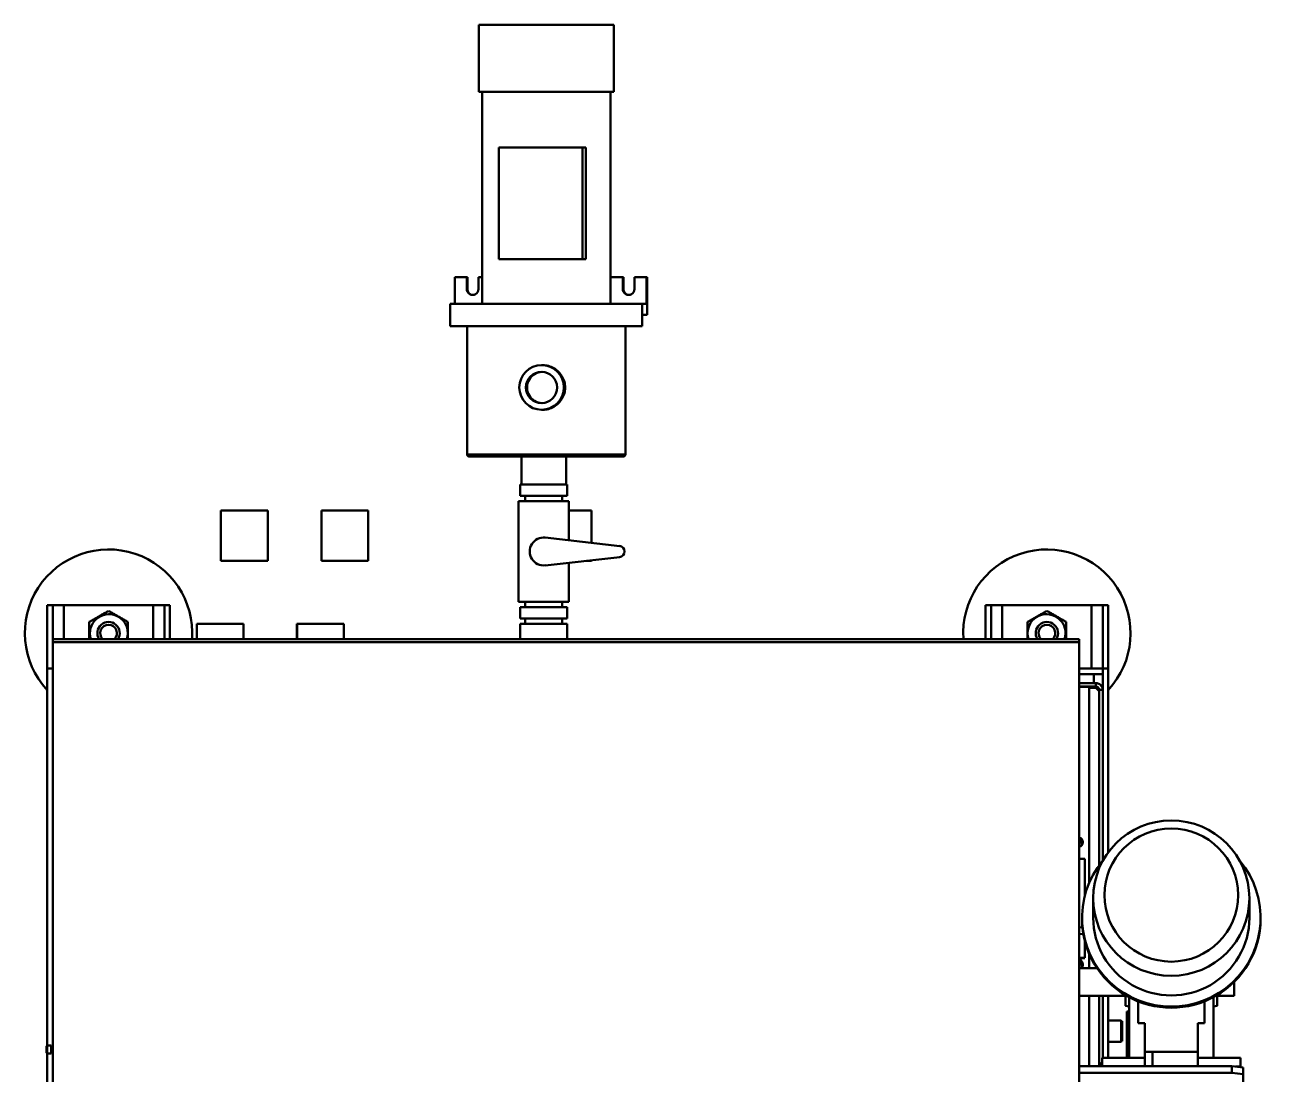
# Model space of a CAD drawing. Header units: millimetres. Extents: x 4915 to 15267, y 4787 to 10268.
# Drawn here: x 9019 to 10135, y 9328 to 10268 of the extents above; entities that cross this region are included whole.
import ezdxf

# ---------------------------------------------------------------- set-up
doc = ezdxf.new("R2010")
doc.units = ezdxf.units.MM
doc.layers.add('外形線', color=7, linetype='Continuous', lineweight=50)

msp = doc.modelspace()

# ---------------------------------------------------------------- linework, layer by layer
at = {"layer": '外形線'}
for p, q in [((9425.5, 10268.4), (9546.5, 10268.4)), ((9425.5, 10268.4), (9425.5, 10208.4)), ((9546.5, 10268.4), (9546.5, 10208.4)), ((9546.5, 10208.4), (9425.5, 10208.4)), ((9428.5, 10018.4), (9428.5, 10208.4)), ((9543.5, 10018.4), (9543.5, 10208.4)), ((9443.6, 10158.4), (9518.5, 10158.4)), ((9443.6, 10058.4), (9443.6, 10158.4)), ((9518.5, 10158.4), (9518.5, 10058.4)), ((9521.5, 10158.4), (9518.5, 10158.4)), ((9521.5, 10158.4), (9521.5, 10058.4)), ((9518.5, 10058.4), (9443.6, 10058.4)), ((9518.5, 10058.4), (9521.5, 10058.4)), ((9404, 10042.4), (9404, 10018.4)), ((9414.7, 10042.4), (9404, 10042.4)), ((9414.7, 10042.4), (9415.3, 10042.4)), ((9414.7, 10031.6), (9414.7, 10042.4)), ((9415.3, 10042.4), (9415.3, 10031.6)), ((9428.5, 10042.4), (9425.2, 10042.4)), ((9425.2, 10042.4), (9425.2, 10031.6)), ((9543.5, 10042.4), (9554.6, 10042.4)), ((9554.6, 10042.4), (9555.1, 10042.4)), ((9554.6, 10031.6), (9554.6, 10042.4)), ((9555.1, 10042.4), (9555.1, 10031.6)), ((9565.1, 10042.4), (9575.8, 10042.4)), ((9565.1, 10042.4), (9565.1, 10031.6)), ((9576.4, 10042.4), (9575.8, 10042.4)), ((9575.8, 10042.4), (9575.8, 10018.4)), ((9576.4, 10008.4), (9576.4, 10042.4)), ((9415.3, 10031.6), (9414.7, 10031.6)), ((9555.1, 10031.6), (9554.6, 10031.6)), ((9400, 9998.4), (9400, 10018.4)), ((9400, 10018.4), (9572, 10018.4)), ((9572, 10008.4), (9572, 10018.4)), ((9575.8, 10018.4), (9572, 10018.4)), ((9572, 9998.4), (9572, 10008.4)), ((9576.4, 10008.4), (9572, 10008.4)), ((9482, 9998.4), (9400, 9998.4)), ((9415, 9883.4), (9415, 9998.4)), ((9572, 9998.4), (9482, 9998.4)), ((9557, 9883.4), (9557, 9998.4)), ((9482.7, 9963.4), (9481.8, 9963.4)), ((9482.7, 9923.4), (9481.8, 9923.4)), ((9415, 9883.4), (9482.7, 9883.4)), ((9475.5, 9881.4), (9417, 9881.4)), ((9463.7, 9881.4), (9463.7, 9856.4)), ((9482.7, 9883.4), (9557, 9883.4)), ((9555, 9881.4), (9490.2, 9881.4)), ((9503.7, 9881.4), (9503.7, 9856.4)), ((9462.7, 9856.4), (9504.7, 9856.4)), ((9462.7, 9856.4), (9462.7, 9846.4)), ((9504.7, 9856.4), (9504.7, 9846.4)), ((9504.7, 9846.4), (9462.7, 9846.4)), ((9467.1, 9846.4), (9467.1, 9841.4)), ((9500.4, 9846.4), (9500.4, 9841.4)), ((9215.4, 9833.1), (9194.4, 9833.1)), ((9194.4, 9833.1), (9194.4, 9788.1)), ((9236.4, 9833.1), (9215.4, 9833.1)), ((9236.4, 9833.1), (9236.4, 9788.1)), ((9305.4, 9833.1), (9284.4, 9833.1)), ((9284.4, 9833.1), (9284.4, 9788.1)), ((9326.4, 9833.1), (9305.4, 9833.1)), ((9326.4, 9833.1), (9326.4, 9788.1)), ((9461.2, 9841.4), (9506.2, 9841.4)), ((9461.2, 9841.4), (9461.2, 9751.4)), ((9506.2, 9841.4), (9506.2, 9806.4)), ((9526.4, 9833.1), (9506.2, 9833.1)), ((9526.4, 9833.1), (9526.4, 9804.2)), ((9485.1, 9808.8), (9551.8, 9801.3)), ((9215.4, 9788.1), (9194.4, 9788.1)), ((9236.4, 9788.1), (9215.4, 9788.1)), ((9305.4, 9788.1), (9284.4, 9788.1)), ((9326.4, 9788.1), (9305.4, 9788.1)), ((9551.8, 9791.4), (9485.1, 9783.9)), ((9526.4, 9788.1), (9522, 9788.1)), ((9526.4, 9788.6), (9526.4, 9788.1)), ((9506.2, 9786.3), (9506.2, 9751.4)), ((9038.7, 9748.2), (9043.7, 9748.2)), ((9038.7, 9691.4), (9038.7, 9748.2)), ((9043.7, 9748.2), (9053.7, 9748.2)), ((9043.7, 9748.2), (9043.7, 9717.9)), ((9053.7, 9748.2), (9053.7, 9717.9)), ((9133.7, 9748.2), (9053.7, 9748.2)), ((9133.7, 9717.9), (9133.7, 9748.2)), ((9133.7, 9748.2), (9143.7, 9748.2)), ((9143.7, 9748.2), (9148.7, 9748.2)), ((9143.7, 9717.9), (9143.7, 9748.2)), ((9148.7, 9748.2), (9148.7, 9717.9)), ((9506.2, 9751.4), (9461.2, 9751.4)), ((9462.7, 9746.4), (9504.7, 9746.4)), ((9462.7, 9746.4), (9462.7, 9736.4)), ((9467.1, 9751.4), (9467.1, 9746.4)), ((9500.4, 9751.4), (9500.4, 9746.4)), ((9504.7, 9746.4), (9504.7, 9736.4)), ((9879.7, 9748.2), (9884.7, 9748.2)), ((9879.7, 9717.9), (9879.7, 9748.2)), ((9884.7, 9748.2), (9894.7, 9748.2)), ((9884.7, 9748.2), (9884.7, 9717.9)), ((9894.7, 9748.2), (9894.7, 9717.9)), ((9974.7, 9748.2), (9894.7, 9748.2)), ((9974.7, 9691.4), (9974.7, 9748.2)), ((9974.7, 9748.2), (9984.7, 9748.2)), ((9984.7, 9748.2), (9989.7, 9748.2)), ((9984.7, 9691.4), (9984.7, 9748.2)), ((9989.7, 9748.2), (9989.7, 9691.4)), ((9504.7, 9736.4), (9462.7, 9736.4)), ((9467.1, 9736.4), (9467.1, 9731.4)), ((9500.4, 9736.4), (9500.4, 9731.4)), ((9193.7, 9731.4), (9172.7, 9731.4)), ((9172.7, 9731.4), (9172.7, 9717.9)), ((9214.7, 9731.4), (9193.7, 9731.4)), ((9214.7, 9731.4), (9214.7, 9717.9)), ((9262.7, 9731.4), (9262.3, 9731.4)), ((9262.3, 9731.4), (9262.3, 9717.9)), ((9283.7, 9731.4), (9262.7, 9731.4)), ((9262.7, 9731.4), (9262.7, 9717.9)), ((9304.7, 9731.4), (9283.7, 9731.4)), ((9304.7, 9731.4), (9304.7, 9717.9)), ((9483.7, 9731.4), (9462.7, 9731.4)), ((9462.7, 9731.4), (9462.7, 9717.9)), ((9504.7, 9731.4), (9483.7, 9731.4)), ((9504.7, 9731.4), (9504.7, 9717.9)), ((9043.7, 9715.2), (9043.7, 9717.9)), ((9043.7, 9717.9), (9963.7, 9717.9)), ((9043.7, 9715.2), (9043.7, 8963.3)), ((9963.7, 9715.2), (9043.7, 9715.2)), ((9963.7, 9715.2), (9963.7, 9717.9)), ((9963.7, 8963.3), (9963.7, 9715.2)), ((9038.7, 9353.5), (9038.7, 9691.4)), ((9043.7, 9691.4), (9038.7, 9691.4)), ((9984.7, 9691.4), (9963.7, 9691.4)), ((9984.7, 9691.4), (9984.7, 9686.4)), ((9989.7, 9691.4), (9984.7, 9691.4)), ((9989.7, 9691.4), (9989.7, 9526.8)), ((9963.7, 9686.4), (9984.7, 9686.4)), ((9978.7, 9678.4), (9963.7, 9678.4)), ((9976.7, 9678.4), (9976.7, 9686.4)), ((9978.7, 9678.4), (9978.7, 9675.4)), ((9984.7, 9672.4), (9984.7, 9686.4)), ((9978.7, 9675.4), (9963.7, 9675.4)), ((9963.7, 9675), (9972.7, 9675)), ((9972.7, 9675), (9972.7, 9499.5)), ((9972.7, 9674.6), (9978.7, 9674.6)), ((9972.7, 9674.2), (9978.7, 9674.2)), ((9976.7, 9674.6), (9976.7, 9675.4)), ((9978.7, 9674.6), (9981.7, 9671.6)), ((9978.7, 9674.2), (9981.7, 9671.2)), ((9981.7, 9672.4), (9984.7, 9672.4)), ((9981.7, 9515.2), (9981.7, 9672.4)), ((9984.7, 9519), (9984.7, 9672.4)), ((9968.7, 9521), (9963.7, 9521)), ((9968.7, 9487.8), (9968.7, 9521)), ((9976.2, 9468.1), (9976.2, 9485.7)), ((10116.2, 9468.1), (10116.2, 9485.7)), ((9966.2, 9467), (9966.2, 9468.1)), ((10126.2, 9467), (10126.2, 9468.1)), ((9966.6, 9459.4), (9963.7, 9459.7)), ((9963.7, 9453.7), (9967.4, 9453.3)), ((9968.7, 9432.1), (9968.7, 9447.3)), ((9963.7, 9432.1), (9968.7, 9432.1)), ((9963.7, 9432), (9968.7, 9432)), ((9972.7, 9435.6), (9972.7, 9423)), ((9963.7, 9423), (9979.6, 9423)), ((10102.7, 9410.7), (10102.7, 9398)), ((9963.7, 9398), (10005.2, 9398)), ((9972.7, 9398), (9972.7, 9335)), ((9981.7, 9336.1), (9981.7, 9398)), ((9984.7, 9342.6), (9984.7, 9398)), ((9989.7, 9398), (9989.7, 9342.6)), ((10005.2, 9389.2), (10005.2, 9398.7)), ((10087.2, 9398.7), (10087.2, 9389.2)), ((10087.2, 9398), (10102.7, 9398)), ((10005.2, 9389.2), (10008.5, 9388.5)), ((10008.5, 9396.9), (10008.5, 9342.6)), ((10016.5, 9373.7), (10016.5, 9393.2)), ((10076, 9393.2), (10076, 9373.7)), ((10084, 9396.9), (10084, 9342.6)), ((10087.2, 9389.2), (10084, 9388.5)), ((9989.7, 9375.9), (10001.2, 9375.9)), ((10001.2, 9375.9), (10001.2, 9356.9)), ((10002.2, 9375.4), (10001.2, 9375.4)), ((10002.2, 9375.4), (10002.2, 9357.4)), ((10006.4, 9384.1), (10008.4, 9384.1)), ((10006.4, 9360.2), (10006.4, 9384.1)), ((10008.4, 9384.1), (10008.4, 9360.2)), ((10016.5, 9373.7), (10022.5, 9373.7)), ((10022.5, 9342.6), (10022.5, 9373.7)), ((10070, 9373.7), (10076, 9373.7)), ((10070, 9342.6), (10070, 9373.7)), ((9038.2, 9353), (9038.7, 9353.5)), ((9038.2, 9347), (9038.2, 9353)), ((9042.2, 9353.5), (9038.7, 9353.5)), ((9038.7, 9353.5), (9038.7, 9346.5)), ((9042.2, 9346.5), (9042.2, 9353.5)), ((9989.7, 9356.9), (10001.2, 9356.9)), ((10002.2, 9357.4), (10001.2, 9357.4)), ((10006.4, 9342.6), (10006.4, 9360.2)), ((9038.2, 9347), (9038.7, 9346.5)), ((9042.2, 9346.5), (9038.7, 9346.5)), ((9038.7, 9321.1), (9038.7, 9346.5)), ((9042.2, 9352), (9043.7, 9352)), ((9042.2, 9348), (9043.7, 9348)), ((9984.2, 9335), (9984.2, 9342.6)), ((9984.2, 9342.6), (10008.5, 9342.6)), ((10008.5, 9342.6), (10022.5, 9342.6)), ((10022.5, 9348), (10070, 9348)), ((10022.5, 9335), (10022.5, 9342.6)), ((10029.4, 9348), (10029.4, 9335)), ((10084, 9342.6), (10070, 9342.6)), ((10070, 9335), (10070, 9342.6)), ((10108.2, 9342.6), (10084, 9342.6)), ((10108.2, 9334.7), (10108.2, 9342.6)), ((9963.7, 9335), (10100.5, 9335)), ((9981.7, 9335), (9981.7, 9336.1)), ((10100.5, 9335), (10100.5, 9329.1)), ((10110.5, 9334), (10100.5, 9335)), ((10108.2, 9334.7), (10103.8, 9334.7)), ((10108.2, 9334.2), (10108.2, 9334.7)), ((10110.5, 9328), (10110.5, 9334)), ((9963.7, 9329.1), (10100.5, 9329.1)), ((10100.5, 9329.1), (10110.5, 9328)), ((10110.5, 9314.4), (10110.5, 9328))]:
    msp.add_line(p, q, dxfattribs=at).dxf.unprotected_set("ltscale", 0)
for points in [[(9482.3, 9957.4), (9480.5, 9957.2), (9478.8, 9956.8), (9477.1, 9956.2), (9475.5, 9955.3), (9474, 9954.3), (9472.7, 9953.1), (9471.6, 9951.8), (9470.6, 9950.3), (9469.8, 9948.6), (9469.3, 9946.9), (9468.9, 9945.1), (9468.8, 9943.4), (9468.9, 9941.6), (9469.3, 9939.9), (9469.8, 9938.1), (9470.6, 9936.5), (9471.6, 9935), (9472.7, 9933.6), (9474, 9932.5), (9475.5, 9931.4), (9477.1, 9930.6), (9478.8, 9930), (9480.5, 9929.6), (9482.3, 9929.4)], [(9482.7, 9963.4), (9484, 9963.3), (9485.3, 9963.2), (9486.6, 9963), (9487.9, 9962.7), (9489.2, 9962.3), (9490.4, 9961.8), (9491.6, 9961.3), (9492.8, 9960.7), (9493.9, 9960), (9495, 9959.2), (9496, 9958.4), (9496.9, 9957.5), (9497.8, 9956.6), (9498.6, 9955.6), (9499.4, 9954.5), (9500.1, 9953.4), (9500.7, 9952.3), (9501.3, 9951), (9501.8, 9949.8), (9502.2, 9948.5), (9502.5, 9947.2), (9502.7, 9945.9), (9502.8, 9944.6), (9502.8, 9943.4)], [(9502.8, 9943.4), (9502.8, 9942.1), (9502.7, 9940.8), (9502.5, 9939.5), (9502.2, 9938.2), (9501.8, 9936.9), (9501.3, 9935.7), (9500.7, 9934.5), (9500.1, 9933.3), (9499.4, 9932.2), (9498.6, 9931.1), (9497.8, 9930.2), (9496.9, 9929.2), (9496, 9928.4), (9495, 9927.5), (9493.9, 9926.8), (9492.8, 9926.1), (9491.6, 9925.5), (9490.4, 9924.9), (9489.2, 9924.4), (9487.9, 9924), (9486.6, 9923.7), (9485.3, 9923.5), (9484, 9923.4), (9482.7, 9923.4)], [(9490.2, 9881.4), (9489.6, 9881.4), (9489.1, 9881.4), (9488.5, 9881.4), (9488, 9881.4), (9487.4, 9881.5), (9486.8, 9881.5), (9486.1, 9881.5), (9485.5, 9881.6), (9484.9, 9881.6), (9484.2, 9881.6), (9483.6, 9881.6), (9482.9, 9881.6), (9482.3, 9881.6), (9481.6, 9881.6), (9481, 9881.6), (9480.3, 9881.6), (9479.7, 9881.6), (9479.1, 9881.5), (9478.4, 9881.5), (9477.8, 9881.4), (9477.2, 9881.4), (9476.6, 9881.4), (9476.1, 9881.4), (9475.5, 9881.4)], [(9076.4, 9733.2), (9077.2, 9733.7), (9078, 9734.1), (9078.8, 9734.6), (9079.5, 9735), (9080.3, 9735.4), (9081, 9735.8), (9081.7, 9736.2), (9082.4, 9736.6), (9083.1, 9737), (9083.8, 9737.4), (9084.4, 9737.8), (9085.1, 9738.2), (9085.8, 9738.6), (9086.4, 9739), (9087.1, 9739.4), (9087.8, 9739.8), (9088.5, 9740.2), (9089.2, 9740.6), (9089.9, 9741), (9090.6, 9741.4), (9091.4, 9741.8), (9092.1, 9742.3), (9092.9, 9742.7), (9093.7, 9743.2)], [(9093.7, 9743.2), (9094.5, 9742.7), (9095.3, 9742.2), (9096.1, 9741.8), (9096.9, 9741.4), (9097.6, 9740.9), (9098.3, 9740.5), (9099, 9740.1), (9099.7, 9739.7), (9100.4, 9739.3), (9101.1, 9738.9), (9101.8, 9738.5), (9102.4, 9738.1), (9103.1, 9737.8), (9103.8, 9737.4), (9104.4, 9737), (9105.1, 9736.6), (9105.8, 9736.2), (9106.5, 9735.8), (9107.2, 9735.4), (9107.9, 9735), (9108.7, 9734.5), (9109.4, 9734.1), (9110.2, 9733.6), (9111, 9733.2)], [(9917.4, 9733.2), (9918.2, 9733.6), (9919, 9734.1), (9919.8, 9734.5), (9920.5, 9735), (9921.2, 9735.4), (9921.9, 9735.8), (9922.6, 9736.2), (9923.3, 9736.6), (9924, 9737), (9924.7, 9737.4), (9925.3, 9737.8), (9926, 9738.1), (9926.7, 9738.5), (9927.3, 9738.9), (9928, 9739.3), (9928.7, 9739.7), (9929.4, 9740.1), (9930.1, 9740.5), (9930.8, 9740.9), (9931.6, 9741.4), (9932.3, 9741.8), (9933.1, 9742.2), (9933.9, 9742.7), (9934.7, 9743.2)], [(9934.7, 9743.2), (9935.5, 9742.7), (9936.3, 9742.3), (9937.1, 9741.8), (9937.8, 9741.4), (9938.5, 9741), (9939.2, 9740.6), (9939.9, 9740.2), (9940.6, 9739.8), (9941.3, 9739.4), (9942, 9739), (9942.7, 9738.6), (9943.3, 9738.2), (9944, 9737.8), (9944.7, 9737.4), (9945.4, 9737), (9946, 9736.6), (9946.7, 9736.2), (9947.4, 9735.8), (9948.2, 9735.4), (9948.9, 9735), (9949.6, 9734.6), (9950.4, 9734.1), (9951.2, 9733.7), (9952, 9733.2)], [(9076.4, 9717.9), (9076.4, 9718.5), (9076.4, 9719.1), (9076.4, 9719.8), (9076.4, 9720.4), (9076.4, 9721), (9076.4, 9721.6), (9076.4, 9722.2), (9076.4, 9722.8), (9076.4, 9723.4), (9076.4, 9724), (9076.4, 9724.6), (9076.4, 9725.2), (9076.4, 9725.8), (9076.4, 9726.5), (9076.4, 9727.1), (9076.4, 9727.7), (9076.4, 9728.4), (9076.4, 9729), (9076.4, 9729.7), (9076.4, 9730.3), (9076.4, 9731), (9076.4, 9731.7), (9076.4, 9732.4), (9076.4, 9733.2)], [(9111, 9733.2), (9111, 9732.7), (9111, 9732.3), (9111, 9731.9), (9111, 9731.5), (9111, 9731), (9111, 9730.6), (9111, 9730.2), (9111, 9729.8), (9111, 9729.4), (9111, 9729), (9111, 9728.6), (9111, 9728.1), (9111, 9727.7), (9111, 9727.3), (9111, 9726.9), (9111, 9726.5), (9111, 9726.1), (9111, 9725.7), (9111, 9725.3), (9111, 9724.9), (9111, 9724.4), (9111, 9724), (9111, 9723.6), (9111, 9723.2)], [(9917.4, 9723.2), (9917.4, 9723.6), (9917.4, 9724), (9917.4, 9724.4), (9917.4, 9724.9), (9917.4, 9725.3), (9917.4, 9725.7), (9917.4, 9726.1), (9917.4, 9726.5), (9917.4, 9726.9), (9917.4, 9727.3), (9917.4, 9727.7), (9917.4, 9728.1), (9917.4, 9728.6), (9917.4, 9729), (9917.4, 9729.4), (9917.4, 9729.8), (9917.4, 9730.2), (9917.4, 9730.6), (9917.4, 9731), (9917.4, 9731.5), (9917.4, 9731.9), (9917.4, 9732.3), (9917.4, 9732.7), (9917.4, 9733.2)], [(9952, 9733.2), (9952, 9732.4), (9952, 9731.7), (9952, 9731), (9952, 9730.3), (9952, 9729.7), (9952, 9729), (9952, 9728.4), (9952, 9727.7), (9952, 9727.1), (9952, 9726.5), (9952, 9725.8), (9952, 9725.2), (9952, 9724.6), (9952, 9724), (9952, 9723.4), (9952, 9722.8), (9952, 9722.2), (9952, 9721.6), (9952, 9721), (9952, 9720.4), (9952, 9719.8), (9952, 9719.1), (9952, 9718.5), (9952, 9717.9)], [(9111, 9723.2), (9111, 9722.9), (9111, 9722.7), (9111, 9722.5), (9111, 9722.3), (9111, 9722), (9111, 9721.8), (9111, 9721.6), (9111, 9721.4), (9111, 9721.2), (9111, 9720.9), (9111, 9720.7), (9111, 9720.5), (9111, 9720.3), (9111, 9720.1), (9111, 9719.8), (9111, 9719.6), (9111, 9719.4), (9111, 9719.2), (9111, 9719), (9111, 9718.7), (9111, 9718.5), (9111, 9718.3), (9111, 9718.1), (9111, 9717.9)], [(9917.4, 9717.9), (9917.4, 9718.1), (9917.4, 9718.3), (9917.4, 9718.5), (9917.4, 9718.7), (9917.4, 9719), (9917.4, 9719.2), (9917.4, 9719.4), (9917.4, 9719.6), (9917.4, 9719.8), (9917.4, 9720.1), (9917.4, 9720.3), (9917.4, 9720.5), (9917.4, 9720.7), (9917.4, 9720.9), (9917.4, 9721.2), (9917.4, 9721.4), (9917.4, 9721.6), (9917.4, 9721.8), (9917.4, 9722), (9917.4, 9722.3), (9917.4, 9722.5), (9917.4, 9722.7), (9917.4, 9722.9), (9917.4, 9723.2)], [(9984.7, 9672.4), (9984.7, 9672.8), (9984.7, 9673.2), (9984.6, 9673.5), (9984.5, 9673.9), (9984.4, 9674.3), (9984.3, 9674.7), (9984.1, 9675), (9983.9, 9675.4), (9983.7, 9675.7), (9983.5, 9676), (9983.2, 9676.3), (9983, 9676.6), (9982.7, 9676.9), (9982.4, 9677.1), (9982.1, 9677.4), (9981.7, 9677.6), (9981.4, 9677.8), (9981, 9677.9), (9980.6, 9678.1), (9980.3, 9678.2), (9979.9, 9678.3), (9979.5, 9678.3), (9979.1, 9678.4), (9978.7, 9678.4)], [(9978.7, 9675.4), (9978.9, 9675.4), (9979.1, 9675.3), (9979.3, 9675.3), (9979.5, 9675.3), (9979.7, 9675.2), (9979.9, 9675.1), (9980, 9675.1), (9980.2, 9675), (9980.4, 9674.9), (9980.5, 9674.7), (9980.7, 9674.6), (9980.8, 9674.5), (9981, 9674.3), (9981.1, 9674.2), (9981.2, 9674), (9981.3, 9673.9), (9981.4, 9673.7), (9981.5, 9673.5), (9981.6, 9673.3), (9981.6, 9673.1), (9981.7, 9673), (9981.7, 9672.8), (9981.7, 9672.6), (9981.7, 9672.4)]]:
    msp.add_lwpolyline(points, dxfattribs=at).dxf.unprotected_set("ltscale", 0)
for centre, radius, start, end in [((9417, 9883.4), 2, 180, 270), ((9555, 9883.4), 2, 270, 0), ((9483.7, 9796.4), 12.5, 83.6206, 276.3794), ((9551.2, 9796.4), 5, 276.3794, 83.6206), ((9093.7, 9723.2), 75, 355.9373, 222.8334), ((9934.7, 9723.2), 75, 317.1666, 184.0627), ((9094, 9723.2), 17, 0, 198.2138), ((9093.7, 9723.2), 10, 327.9027, 212.0973), ((9934.4, 9723.2), 17, 341.7862, 180), ((9934.7, 9723.2), 10, 327.9027, 212.0973), ((9093.7, 9723.2), 7.5, 314.8887, 225.1113), ((9094, 9723.2), 17, 341.7862, 0), ((9934.4, 9723.2), 17, 180, 198.2138), ((9934.7, 9723.2), 7.5, 314.8887, 225.1113)]:
    msp.add_arc(centre, radius, start, end, dxfattribs=at).dxf.unprotected_set("ltscale", 0)
for centre, major_axis, ratio, start_param, end_param in [((9420, 10031.6), (0, -5.25), 0.998914, 4.712389, 7.853982), ((9420.5, 10031.6), (0, -5.25), 0.998914, 4.712389, 6.229853), ((9559.8, 10031.6), (0, -5.25), 0.998914, 4.712389, 7.853982), ((9560.4, 10031.6), (0, -5.25), 0.998914, 4.712389, 6.229853), ((9962.7, 9535.8), (4.13, -1), 0.995127, 0.237521, 1.570796), ((9962.7, 9534.9), (4.23, 0.42), 0.994629, 0, 1.234191), ((9962.7, 9534.9), (3.25, -1), 0.995468, 5.309453, 7.853982), ((9962.7, 9533.7), (3.34, 0.63), 0.994898, 0, 1.085706), ((9962.7, 9535.8), (4.25, 0), 0.994522, 4.94991, 6.283185), ((10046.2, 9468.1), (-80, 0), 0.994522, 5.589583, 10.11838), ((10046.2, 9467), (-80, 0), 0.994522, 0, 3.141593), ((10046.2, 9468.1), (-70, 0), 0.994522, 0, 3.141593), ((9962.7, 9426.4), (4.13, -1), 0.995127, 0.237521, 1.570796), ((9962.7, 9425.5), (4.23, 0.42), 0.994629, 0, 1.234191), ((9962.7, 9425.5), (3.25, -1), 0.995468, 5.737694, 7.853982), ((9962.7, 9424.3), (3.34, 0.63), 0.994898, 0, 1.085706), ((9962.7, 9426.4), (4.25, 0), 0.994522, 5.363021, 6.283185), ((10010.4, 9360.2), (-3.48, 1.96), 0.997123, 0.509382, 1.570796), ((10010.4, 9360.2), (-1.95, -0.44), 0.995056, 6.060354, 6.283185), ((9978.7, 9341.2), (5.5, -2.38), 0.996269, 5.647126, 6.283185)]:
    msp.add_ellipse(centre, major_axis=major_axis, ratio=ratio, start_param=start_param, end_param=end_param, dxfattribs=at).dxf.unprotected_set("ltscale", 0)
for centre, major_axis, ratio in [((9481.8, 9943.4), (0, 20), 0.998914), ((9481.8, 9943.4), (0, 14), 0.998914), ((10046.2, 9485.7), (-70, 0), 0.994522), ((10046.2, 9488.4), (-60, 0), 0.994522)]:
    msp.add_ellipse(centre, major_axis=major_axis, ratio=ratio, dxfattribs=at).dxf.unprotected_set("ltscale", 0)

doc.saveas('drawing.dxf')
